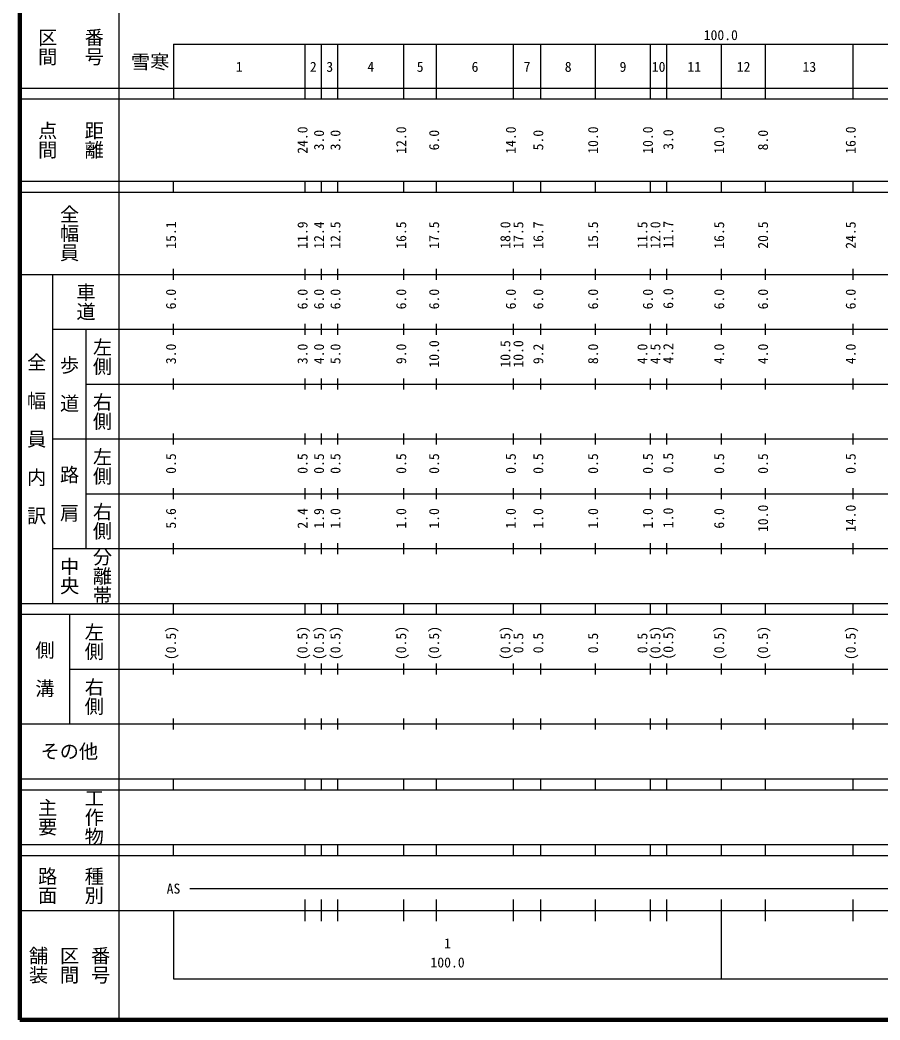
# Model space of a CAD drawing. Units: millimetres on the paper, enlarged 1000 times. Extents: x 40000 to 680000, y 20000 to 380000.
# Drawn here: x 40000 to 196884, y 20000 to 202409 of the extents above; entities that cross this region are included whole.
import ezdxf
from ezdxf.enums import TextEntityAlignment as Align

# ---------------------------------------------------------------- set-up
doc = ezdxf.new("R2010")
doc.units = ezdxf.units.MM
doc.header["$LTSCALE"] = 1000
doc.layers.add('M-TTL', color=7, linetype='Continuous', lineweight=13)
doc.layers.add('M-TTL-BAND', color=7, linetype='Continuous', lineweight=25)
doc.layers.add('M-TTL-TXT', color=7, linetype='Continuous')
doc.styles.add('@ＭＳ ゴシック', font='')
doc.styles.add('ＭＳ ゴシック', font='')
doc.styles.get('@ＭＳ ゴシック').set_extended_font_data('@MS Gothic')
doc.styles.get('ＭＳ ゴシック').set_extended_font_data('MS Gothic')

msp = doc.modelspace()

# ---------------------------------------------------------------- linework, layer by layer
at = {"layer": 'M-TTL', "color": 2, "lineweight": 140}
for p, q in [((40000, 380000), (40000, 20000)), ((40000, 20000), (680000, 20000))]:
    msp.add_line(p, q, dxfattribs=at)
at = {"layer": 'M-TTL-BAND'}
for p, q in [((58000, 370000), (58000, 20000)), ((68000, 198000), (579000, 198000)), ((68000, 198000), (68000, 188000)), ((92000, 188000), (92000, 198000)), ((95000, 188000), (95000, 198000)), ((98000, 188000), (98000, 198000)), ((110000, 188000), (110000, 198000)), ((116000, 188000), (116000, 198000)), ((130000, 188000), (130000, 198000)), ((135000, 188000), (135000, 198000)), ((145000, 188000), (145000, 198000)), ((155000, 188000), (155000, 198000)), ((158000, 188000), (158000, 198000)), ((168000, 188000), (168000, 198000)), ((176000, 188000), (176000, 198000)), ((192000, 188000), (192000, 198000)), ((40000, 190000), (579000, 190000)), ((40000, 188000), (579000, 188000)), ((40000, 173000), (579000, 173000)), ((68000, 171000), (68000, 173000)), ((92000, 171000), (92000, 173000)), ((95000, 171000), (95000, 173000)), ((98000, 171000), (98000, 173000)), ((110000, 171000), (110000, 173000)), ((116000, 171000), (116000, 173000)), ((130000, 171000), (130000, 173000)), ((135000, 171000), (135000, 173000)), ((145000, 171000), (145000, 173000)), ((155000, 171000), (155000, 173000)), ((158000, 171000), (158000, 173000)), ((168000, 171000), (168000, 173000)), ((176000, 171000), (176000, 173000)), ((192000, 171000), (192000, 173000)), ((40000, 171000), (579000, 171000)), ((68000, 155000), (68000, 157000)), ((92000, 155000), (92000, 157000)), ((95000, 155000), (95000, 157000)), ((98000, 155000), (98000, 157000)), ((110000, 155000), (110000, 157000)), ((116000, 155000), (116000, 157000)), ((130000, 155000), (130000, 157000)), ((135000, 155000), (135000, 157000)), ((145000, 155000), (145000, 157000)), ((155000, 155000), (155000, 157000)), ((158000, 155000), (158000, 157000)), ((168000, 155000), (168000, 157000)), ((176000, 155000), (176000, 157000)), ((192000, 155000), (192000, 157000)), ((40000, 156000), (579000, 156000)), ((46000, 96000), (46000, 156000)), ((46000, 146000), (579000, 146000)), ((52000, 146000), (52000, 106000)), ((68000, 145000), (68000, 147000)), ((92000, 145000), (92000, 147000)), ((95000, 145000), (95000, 147000)), ((98000, 145000), (98000, 147000)), ((110000, 145000), (110000, 147000)), ((116000, 145000), (116000, 147000)), ((130000, 145000), (130000, 147000)), ((135000, 145000), (135000, 147000)), ((145000, 145000), (145000, 147000)), ((155000, 145000), (155000, 147000)), ((158000, 145000), (158000, 147000)), ((168000, 145000), (168000, 147000)), ((176000, 145000), (176000, 147000)), ((192000, 145000), (192000, 147000)), ((68000, 135000), (68000, 137000)), ((92000, 135000), (92000, 137000)), ((95000, 135000), (95000, 137000)), ((98000, 135000), (98000, 137000)), ((110000, 135000), (110000, 137000)), ((116000, 135000), (116000, 137000)), ((130000, 135000), (130000, 137000)), ((135000, 135000), (135000, 137000)), ((145000, 135000), (145000, 137000)), ((155000, 135000), (155000, 137000)), ((158000, 135000), (158000, 137000)), ((168000, 135000), (168000, 137000)), ((176000, 135000), (176000, 137000)), ((192000, 135000), (192000, 137000)), ((52000, 136000), (579000, 136000)), ((46000, 126000), (579000, 126000)), ((68000, 125000), (68000, 127000)), ((92000, 125000), (92000, 127000)), ((95000, 125000), (95000, 127000)), ((98000, 125000), (98000, 127000)), ((110000, 125000), (110000, 127000)), ((116000, 125000), (116000, 127000)), ((130000, 125000), (130000, 127000)), ((135000, 125000), (135000, 127000)), ((145000, 125000), (145000, 127000)), ((155000, 125000), (155000, 127000)), ((158000, 125000), (158000, 127000)), ((168000, 125000), (168000, 127000)), ((176000, 125000), (176000, 127000)), ((192000, 125000), (192000, 127000)), ((68000, 115000), (68000, 117000)), ((92000, 115000), (92000, 117000)), ((95000, 115000), (95000, 117000)), ((98000, 115000), (98000, 117000)), ((110000, 115000), (110000, 117000)), ((116000, 115000), (116000, 117000)), ((130000, 115000), (130000, 117000)), ((135000, 115000), (135000, 117000)), ((145000, 115000), (145000, 117000)), ((155000, 115000), (155000, 117000)), ((158000, 115000), (158000, 117000)), ((168000, 115000), (168000, 117000)), ((176000, 115000), (176000, 117000)), ((192000, 115000), (192000, 117000)), ((52000, 116000), (579000, 116000)), ((46000, 106000), (579000, 106000)), ((68000, 105000), (68000, 107000)), ((92000, 105000), (92000, 107000)), ((95000, 105000), (95000, 107000)), ((98000, 105000), (98000, 107000)), ((110000, 105000), (110000, 107000)), ((116000, 105000), (116000, 107000)), ((130000, 105000), (130000, 107000)), ((135000, 105000), (135000, 107000)), ((145000, 105000), (145000, 107000)), ((155000, 105000), (155000, 107000)), ((158000, 105000), (158000, 107000)), ((168000, 105000), (168000, 107000)), ((176000, 105000), (176000, 107000)), ((192000, 105000), (192000, 107000)), ((40000, 96000), (579000, 96000)), ((68000, 94000), (68000, 96000)), ((92000, 94000), (92000, 96000)), ((95000, 94000), (95000, 96000)), ((98000, 94000), (98000, 96000)), ((110000, 94000), (110000, 96000)), ((116000, 94000), (116000, 96000)), ((130000, 94000), (130000, 96000)), ((135000, 94000), (135000, 96000)), ((145000, 94000), (145000, 96000)), ((155000, 94000), (155000, 96000)), ((158000, 94000), (158000, 96000)), ((168000, 94000), (168000, 96000)), ((176000, 94000), (176000, 96000)), ((192000, 94000), (192000, 96000)), ((40000, 94000), (579000, 94000)), ((49000, 94000), (49000, 74000)), ((49000, 84000), (579000, 84000)), ((68000, 83000), (68000, 85000)), ((92000, 83000), (92000, 85000)), ((95000, 83000), (95000, 85000)), ((98000, 83000), (98000, 85000)), ((110000, 83000), (110000, 85000)), ((116000, 83000), (116000, 85000)), ((130000, 83000), (130000, 85000)), ((135000, 83000), (135000, 85000)), ((145000, 83000), (145000, 85000)), ((155000, 83000), (155000, 85000)), ((158000, 83000), (158000, 85000)), ((168000, 83000), (168000, 85000)), ((176000, 83000), (176000, 85000)), ((192000, 83000), (192000, 85000)), ((68000, 73000), (68000, 75000)), ((92000, 73000), (92000, 75000)), ((95000, 73000), (95000, 75000)), ((98000, 73000), (98000, 75000)), ((110000, 73000), (110000, 75000)), ((116000, 73000), (116000, 75000)), ((130000, 73000), (130000, 75000)), ((135000, 73000), (135000, 75000)), ((145000, 73000), (145000, 75000)), ((155000, 73000), (155000, 75000)), ((158000, 73000), (158000, 75000)), ((168000, 73000), (168000, 75000)), ((176000, 73000), (176000, 75000)), ((192000, 73000), (192000, 75000)), ((40000, 74000), (579000, 74000)), ((40000, 64000), (579000, 64000)), ((68000, 62000), (68000, 64000)), ((92000, 62000), (92000, 64000)), ((95000, 62000), (95000, 64000)), ((98000, 62000), (98000, 64000)), ((110000, 62000), (110000, 64000)), ((116000, 62000), (116000, 64000)), ((130000, 62000), (130000, 64000)), ((135000, 62000), (135000, 64000)), ((145000, 62000), (145000, 64000)), ((155000, 62000), (155000, 64000)), ((158000, 62000), (158000, 64000)), ((168000, 62000), (168000, 64000)), ((176000, 62000), (176000, 64000)), ((192000, 62000), (192000, 64000)), ((40000, 62000), (579000, 62000)), ((40000, 52000), (579000, 52000)), ((68000, 50000), (68000, 52000)), ((92000, 50000), (92000, 52000)), ((95000, 50000), (95000, 52000)), ((98000, 50000), (98000, 52000)), ((110000, 50000), (110000, 52000)), ((116000, 50000), (116000, 52000)), ((130000, 50000), (130000, 52000)), ((135000, 50000), (135000, 52000)), ((145000, 50000), (145000, 52000)), ((155000, 50000), (155000, 52000)), ((158000, 50000), (158000, 52000)), ((168000, 50000), (168000, 52000)), ((176000, 50000), (176000, 52000)), ((192000, 50000), (192000, 52000)), ((40000, 50000), (579000, 50000)), ((71000, 44000), (561000, 44000)), ((92000, 38000), (92000, 42000)), ((95000, 38000), (95000, 42000)), ((98000, 38000), (98000, 42000)), ((110000, 38000), (110000, 42000)), ((116000, 38000), (116000, 42000)), ((130000, 38000), (130000, 42000)), ((135000, 38000), (135000, 42000)), ((145000, 38000), (145000, 42000)), ((155000, 38000), (155000, 42000)), ((158000, 38000), (158000, 42000)), ((168000, 27500), (168000, 42000)), ((176000, 38000), (176000, 42000)), ((192000, 38000), (192000, 42000)), ((40000, 40000), (579000, 40000)), ((68000, 40000), (68000, 27500)), ((68000, 27500), (579000, 27500))]:
    msp.add_line(p, q, dxfattribs=at)

# ---------------------------------------------------------------- texts
at = {"layer": 'M-TTL-BAND', "style": '@ＭＳ ゴシック'}
for s, p in [('番号', (53500, 197500)), ('区間', (45000, 197500)), ('点間', (45000, 180500)), ('距離', (53500, 180500)), ('全幅員', (49000, 163500)), ('車道', (52000, 151000)), ('左側', (55000, 141000)), ('全\u3000幅\u3000員\u3000内\u3000訳', (43000, 126000)), ('歩\u3000道', (49000, 136000)), ('右側', (55000, 131000)), ('左側', (55000, 121000)), ('路\u3000肩', (49000, 116000)), ('右側', (55000, 111000)), ('分離帯', (55000, 101000)), ('中央', (49000, 101000)), ('左側', (53500, 89000)), ('側\u3000溝', (44500, 84000)), ('右側', (53500, 79000)), ('主要', (45000, 57000)), ('工作物', (53500, 57000)), ('路面', (45000, 44500)), ('種別', (53500, 44500)), ('舗装', (43333, 30000)), ('区間', (49000, 30000)), ('番号', (54667, 30000))]:
    msp.add_text(s, height=2566, rotation=270, dxfattribs=at).set_placement(p, align=Align.MIDDLE_CENTER)
at = {"layer": 'M-TTL-BAND', "style": 'ＭＳ ゴシック'}
for s, p in [('100.0', (167844, 198195)), ('1', (80000, 192405)), ('2', (93500, 192405)), ('3', (96500, 192405)), ('4', (104000, 192405)), ('5', (113000, 192405)), ('6', (123000, 192405)), ('7', (132500, 192405)), ('8', (140000, 192405)), ('9', (150000, 192405)), ('10', (156500, 192405)), ('11', (163000, 192405)), ('12', (172000, 192405)), ('13', (184000, 192405)), ('AS', (68000, 42500)), ('1', (118000, 32523)), ('100.0', (118000, 29033))]:
    msp.add_text(s, height=1833, dxfattribs=at).set_placement(p, align=Align.BOTTOM_CENTER)
for s, p in [('24.0', (93000, 180500)), ('12.0', (111000, 180500)), ('14.0', (131000, 180500)), ('10.0', (146000, 180500)), ('10.0', (156000, 180500)), ('10.0', (169000, 180500)), ('16.0', (193000, 180500)), ('3.0', (96000, 180500)), ('3.0', (99000, 180500)), ('6.0', (117000, 180500)), ('5.0', (136000, 180500)), ('3.0', (159717, 180590)), ('8.0', (177000, 180500)), ('15.1', (69000, 163174)), ('11.9', (93000, 163174)), ('12.4', (96000, 163174)), ('12.5', (99000, 163174)), ('16.5', (111000, 163174)), ('17.5', (117000, 163174)), ('18.0', (130000, 163174)), ('17.5', (132370, 163174)), ('16.7', (136000, 163174)), ('15.5', (146000, 163174)), ('11.5', (155000, 163174)), ('12.0', (157370, 163174)), ('11.7', (159717, 163264)), ('16.5', (169000, 163174)), ('20.5', (177000, 163174)), ('24.5', (193000, 163174)), ('6.0', (69000, 151500)), ('6.0', (93000, 151500)), ('6.0', (96000, 151500)), ('6.0', (99000, 151500)), ('6.0', (111000, 151500)), ('6.0', (117000, 151500)), ('6.0', (131000, 151500)), ('6.0', (136000, 151500)), ('6.0', (146000, 151500)), ('6.0', (156000, 151500)), ('6.0', (159717, 151590)), ('6.0', (169000, 151500)), ('6.0', (177000, 151500)), ('6.0', (193000, 151500)), ('3.0', (69000, 141500)), ('3.0', (93000, 141500)), ('4.0', (96000, 141500)), ('5.0', (99000, 141500)), ('9.0', (111000, 141500)), ('10.0', (117000, 141500)), ('10.5', (130000, 141500)), ('10.0', (132370, 141500)), ('9.2', (136000, 141500)), ('8.0', (146000, 141500)), ('4.0', (155000, 141500)), ('4.5', (157370, 141500)), ('4.2', (159717, 141590)), ('4.0', (169000, 141500)), ('4.0', (177000, 141500)), ('4.0', (193000, 141500)), ('0.5', (69000, 121500)), ('0.5', (93000, 121500)), ('0.5', (96000, 121500)), ('0.5', (99000, 121500)), ('0.5', (111000, 121500)), ('0.5', (117000, 121500)), ('0.5', (131000, 121500)), ('0.5', (136000, 121500)), ('0.5', (146000, 121500)), ('0.5', (156000, 121500)), ('0.5', (159717, 121590)), ('0.5', (169000, 121500)), ('0.5', (177000, 121500)), ('0.5', (193000, 121500)), ('5.6', (69000, 111500)), ('2.4', (93000, 111500)), ('1.9', (96000, 111500)), ('1.0', (99000, 111500)), ('1.0', (111000, 111500)), ('1.0', (117000, 111500)), ('1.0', (131000, 111500)), ('1.0', (136000, 111500)), ('1.0', (146000, 111500)), ('1.0', (156000, 111500)), ('1.0', (159717, 111590)), ('6.0', (169000, 111500)), ('10.0', (177000, 111500)), ('14.0', (193000, 111500)), ('(0.5)', (69000, 88764)), ('(0.5)', (93000, 88764)), ('(0.5)', (96000, 88764)), ('(0.5)', (99000, 88764)), ('(0.5)', (111000, 88764)), ('(0.5)', (117000, 88764)), ('(0.5)', (130000, 88764)), ('(0.5)', (157370, 88764)), ('(0.5)', (159717, 88854)), ('(0.5)', (169000, 88764)), ('(0.5)', (177000, 88764)), ('(0.5)', (193000, 88764)), ('0.5', (132370, 88764)), ('0.5', (136000, 88764)), ('0.5', (146000, 88764)), ('0.5', (155000, 88764))]:
    msp.add_text(s, height=1833, rotation=90, dxfattribs=at).set_placement(p, align=Align.BOTTOM_CENTER)
msp.add_text('その他', height=2566, dxfattribs=at).set_placement((49000, 69000), align=Align.MIDDLE_CENTER)
at = {"layer": 'M-TTL-TXT', "style": 'ＭＳ ゴシック'}
msp.add_text('雪寒', height=2566, dxfattribs=at).set_placement((63750, 194768), align=Align.MIDDLE_CENTER)

doc.saveas('drawing.dxf')
